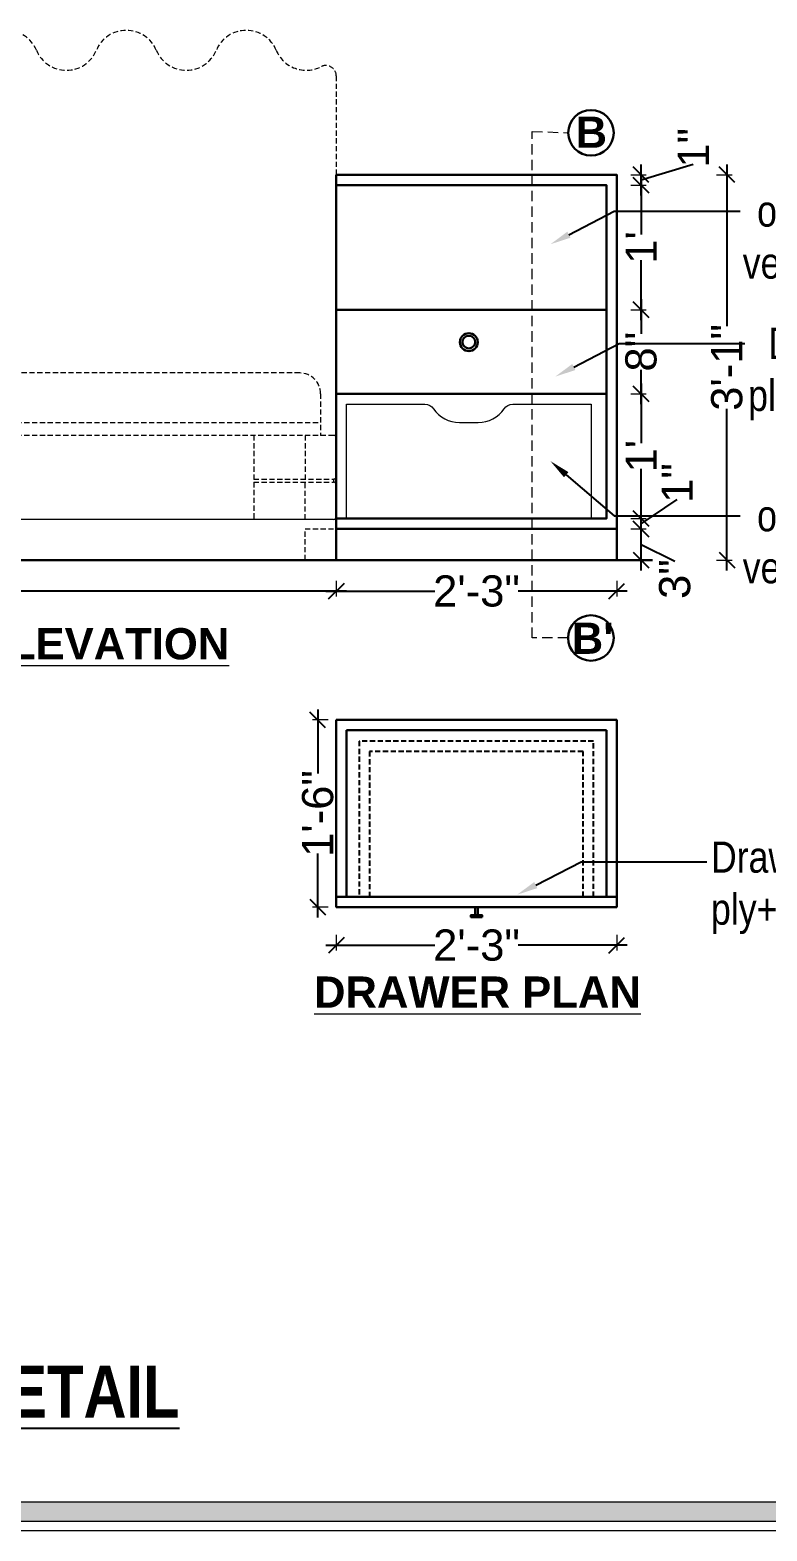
# Model space of a CAD drawing. Header units: millimetres. Extents: x 56222 to 3066687, y -650199 to -121287.
# Drawn here: x 135751.3 to 135822.2, y -182931.6 to -182787.3 of the extents above; entities that cross this region are included whole.
import ezdxf
from ezdxf import colors
from ezdxf.entities.mleader import LeaderData, LeaderLine
from ezdxf.math import Vec2, Vec3

# ---------------------------------------------------------------- set-up
doc = ezdxf.new("R2010")
doc.units = ezdxf.units.MM
doc.header["$MEASUREMENT"] = 0
doc.header["$PDMODE"] = 35
doc.linetypes.add('DASHED2', pattern=[0.375, 0.25, -0.125])
doc.linetypes.add('DASHEDX2', pattern=[1.5, 1, -0.5])
doc.layers.get('Defpoints').update_dxf_attribs({"color": 220})
for name, color, linetype, lineweight in [('DIM.', 250, 'Continuous', 13), ('Dimension', 10, 'DASHEDX2', 20), ('FURNITURE', 32, 'Continuous', 9), ('FURNITURE-1', 252, 'Continuous', 13), ('Labelling', 1, 'Continuous', 25), ('Text', 7, 'Continuous', 15), ('wall', 7, 'Continuous', 30), ('XX~SLAB ( BEAM )~ ( DIM )', 7, 'Continuous', 9)]:
    doc.layers.add(name, color=color, linetype=linetype, lineweight=lineweight)
doc.styles.add('Arial', font='arial.ttf')
doc.styles.get("Standard").update_dxf_attribs({"font": 'arial.ttf', "height": 6})
doc.styles.add('style4', font='ARIALN.TTF')
doc.dimstyles.new('Archana', dxfattribs={"dimtxt": 3, "dimasz": 1.5, "dimexe": 0.5, "dimexo": 0.5, "dimgap": 0, "dimtad": 0, "dimzin": 0, "dimdsep": 46, "dimlunit": 4, "dimtxsty": 'Arial', "dimblk": 'OBLIQUE', "dimcen": 0, "dimdle": 1, "dimclrd": 1, "dimclre": 1, "dimclrt": 5, "dimadec": 0, "dimazin": 0, "dimtfac": 1, "dimtofl": 0, "dimtmove": 1, "dimatfit": 3, "dimfxl": 1, "dimfxlon": 1, "dimtolj": 1, "dimtzin": 0, "dimlwd": 25, "dimlwe": -1, "dimarcsym": 0})

# ---------------------------------------------------------------- blocks, each defined once
blk = doc.blocks.new('_Oblique')
at = {"layer": 'wall', "color": 0, "lineweight": -2}
blk.add_line((-0.5, -0.5), (0.5, 0.5), dxfattribs=at)
blk = doc.blocks.new('*D581')
at = {"layer": 'Defpoints', "color": 0, "lineweight": 30, "transparency": 16777216}
for p in [(135711.77, -182834.68, 0), (135780.77, -182836.76), (135780.77, -182841.25)]:
    blk.add_point(p, dxfattribs=at)
at = {"layer": 'FURNITURE', "color": 1, "lineweight": 25, "transparency": 16777216}
for p, q in [((135710.77, -182841.25), (135742.28, -182841.25)), ((135781.77, -182841.25), (135750.26, -182841.25))]:
    blk.add_line(p, q, dxfattribs=at)
at = {"layer": 'FURNITURE', "color": 1, "transparency": 16777216}
for p, q in [((135711.77, -182840.25), (135711.77, -182841.75)), ((135780.77, -182840.25), (135780.77, -182841.75))]:
    blk.add_line(p, q, dxfattribs=at)
at = {"layer": 'FURNITURE', "color": 1, "lineweight": 25, "transparency": 16777216, "xscale": 1.5, "yscale": 1.5, "zscale": 1.5, "rotation": 180}
blk.add_blockref('_Oblique', (135711.77, -182841.25), dxfattribs=at)
at = {"layer": 'FURNITURE', "color": 1, "lineweight": 25, "transparency": 16777216, "xscale": 1.5, "yscale": 1.5, "zscale": 1.5}
blk.add_blockref('_Oblique', (135780.77, -182841.25), dxfattribs=at)
at = {"layer": 'FURNITURE', "color": 5, "lineweight": 30, "transparency": 16777216, "insert": (135746.27, -182841.25), "char_height": 3, "attachment_point": 5, "style": 'Arial'}
blk.add_mtext('\\A1;5\'-9"', dxfattribs=at)
blk = doc.blocks.new('*D582')
at = {"layer": 'Defpoints', "color": 0, "lineweight": 30, "transparency": 16777216}
for p in [(135780.77, -182838.26), (135807.75, -182838.26), (135807.75, -182841.25)]:
    blk.add_point(p, dxfattribs=at)
at = {"layer": 'FURNITURE', "color": 1, "lineweight": 25, "transparency": 16777216}
for p, q in [((135779.77, -182841.25), (135790.25, -182841.25)), ((135808.75, -182841.25), (135798.27, -182841.25))]:
    blk.add_line(p, q, dxfattribs=at)
at = {"layer": 'FURNITURE', "color": 1, "transparency": 16777216}
for p, q in [((135780.77, -182840.25), (135780.77, -182841.75)), ((135807.75, -182840.25), (135807.75, -182841.75))]:
    blk.add_line(p, q, dxfattribs=at)
at = {"layer": 'FURNITURE', "color": 1, "lineweight": 25, "transparency": 16777216, "xscale": 1.5, "yscale": 1.5, "zscale": 1.5, "rotation": 180}
blk.add_blockref('_Oblique', (135780.77, -182841.25), dxfattribs=at)
at = {"layer": 'FURNITURE', "color": 1, "lineweight": 25, "transparency": 16777216, "xscale": 1.5, "yscale": 1.5, "zscale": 1.5}
blk.add_blockref('_Oblique', (135807.75, -182841.25), dxfattribs=at)
at = {"layer": 'FURNITURE', "color": 5, "lineweight": 30, "transparency": 16777216, "insert": (135794.26, -182841.25), "char_height": 3, "attachment_point": 5, "style": 'Arial'}
blk.add_mtext('\\A1;2\'-3"', dxfattribs=at)
blk = doc.blocks.new('*D583')
at = {"layer": 'Defpoints', "color": 0, "lineweight": 30, "transparency": 16777216}
for p in [(135807.75, -182835.26), (135810.09, -182835.26), (135807.75, -182838.26)]:
    blk.add_point(p, dxfattribs=at)
at = {"layer": 'FURNITURE', "color": 1, "transparency": 16777216}
for p, q in [((135809.09, -182835.26), (135810.59, -182835.26)), ((135809.09, -182838.26), (135810.59, -182838.26))]:
    blk.add_line(p, q, dxfattribs=at)
at = {"layer": 'FURNITURE', "color": 1, "lineweight": 25, "transparency": 16777216}
for p, q in [((135810.09, -182839.26), (135810.09, -182834.26)), ((135810.09, -182836.76), (135813.33, -182838.36))]:
    blk.add_line(p, q, dxfattribs=at)
at = {"layer": 'FURNITURE', "color": 1, "lineweight": 25, "transparency": 16777216, "xscale": 1.5, "yscale": 1.5, "zscale": 1.5}
for p, rotation in [((135810.09, -182835.26), 90), ((135810.09, -182838.26), 270)]:
    blk.add_blockref('_Oblique', p, dxfattribs=dict(at, rotation=rotation))
at = {"layer": 'FURNITURE', "color": 5, "lineweight": 30, "transparency": 16777216, "insert": (135813.33, -182840.09), "char_height": 3, "attachment_point": 5, "rotation": 90, "style": 'Arial'}
blk.add_mtext('\\A1;3"', dxfattribs=at)
blk = doc.blocks.new('*D584')
at = {"layer": 'Defpoints', "color": 0, "lineweight": 30, "transparency": 16777216}
for p in [(135806.75, -182834.26), (135807.75, -182835.26), (135810.09, -182834.26)]:
    blk.add_point(p, dxfattribs=at)
at = {"layer": 'FURNITURE', "color": 1, "lineweight": 25, "transparency": 16777216}
for p, q in [((135810.09, -182834.76), (135813.56, -182832.44)), ((135810.09, -182836.26), (135810.09, -182833.26))]:
    blk.add_line(p, q, dxfattribs=at)
at = {"layer": 'FURNITURE', "color": 1, "transparency": 16777216}
for p, q in [((135809.09, -182834.26), (135810.59, -182834.26)), ((135809.09, -182835.26), (135810.59, -182835.26))]:
    blk.add_line(p, q, dxfattribs=at)
at = {"layer": 'FURNITURE', "color": 1, "lineweight": 25, "transparency": 16777216, "xscale": 1.5, "yscale": 1.5, "zscale": 1.5}
for p, rotation in [((135810.09, -182834.26), 90), ((135810.09, -182835.26), 270)]:
    blk.add_blockref('_Oblique', p, dxfattribs=dict(at, rotation=rotation))
at = {"layer": 'FURNITURE', "color": 5, "lineweight": 30, "transparency": 16777216, "insert": (135813.56, -182830.85), "char_height": 3, "attachment_point": 5, "rotation": 90, "style": 'Arial'}
blk.add_mtext('\\A1;1"', dxfattribs=at)
blk = doc.blocks.new('*D585')
at = {"layer": 'Defpoints', "color": 0, "lineweight": 30, "transparency": 16777216}
for p in [(135806.75, -182822.27), (135810.09, -182822.27), (135806.75, -182834.26)]:
    blk.add_point(p, dxfattribs=at)
at = {"layer": 'FURNITURE', "color": 1, "transparency": 16777216}
for p, q in [((135809.09, -182822.27), (135810.59, -182822.27)), ((135809.09, -182834.26), (135810.59, -182834.26))]:
    blk.add_line(p, q, dxfattribs=at)
at = {"layer": 'FURNITURE', "color": 1, "lineweight": 25, "transparency": 16777216}
for p, q in [((135810.09, -182821.27), (135810.09, -182827.03)), ((135810.09, -182835.26), (135810.09, -182829.5))]:
    blk.add_line(p, q, dxfattribs=at)
at = {"layer": 'FURNITURE', "color": 1, "lineweight": 25, "transparency": 16777216, "xscale": 1.5, "yscale": 1.5, "zscale": 1.5}
for p, rotation in [((135810.09, -182822.27), 90), ((135810.09, -182834.26), 270)]:
    blk.add_blockref('_Oblique', p, dxfattribs=dict(at, rotation=rotation))
at = {"layer": 'FURNITURE', "color": 5, "lineweight": 30, "transparency": 16777216, "insert": (135810.09, -182828.27), "char_height": 3, "attachment_point": 5, "rotation": 90, "style": 'Arial'}
blk.add_mtext("\\A1;1'", dxfattribs=at)
blk = doc.blocks.new('*D586')
at = {"layer": 'Defpoints', "color": 0, "lineweight": 30, "transparency": 16777216}
for p in [(135806.75, -182814.18), (135810.09, -182814.18), (135806.75, -182822.27)]:
    blk.add_point(p, dxfattribs=at)
at = {"layer": 'FURNITURE', "color": 1, "lineweight": 25, "transparency": 16777216}
for p, q in [((135810.09, -182813.18), (135810.09, -182816.5)), ((135810.09, -182823.27), (135810.09, -182819.95))]:
    blk.add_line(p, q, dxfattribs=at)
at = {"layer": 'FURNITURE', "color": 1, "transparency": 16777216}
for p, q in [((135809.09, -182814.18), (135810.59, -182814.18)), ((135809.09, -182822.27), (135810.59, -182822.27))]:
    blk.add_line(p, q, dxfattribs=at)
at = {"layer": 'FURNITURE', "color": 1, "lineweight": 25, "transparency": 16777216, "xscale": 1.5, "yscale": 1.5, "zscale": 1.5}
for p, rotation in [((135810.09, -182814.18), 90), ((135810.09, -182822.27), 270)]:
    blk.add_blockref('_Oblique', p, dxfattribs=dict(at, rotation=rotation))
at = {"layer": 'FURNITURE', "color": 5, "lineweight": 30, "transparency": 16777216, "insert": (135810.09, -182818.22), "char_height": 3, "attachment_point": 5, "rotation": 90, "style": 'Arial'}
blk.add_mtext('\\A1;8"', dxfattribs=at)
blk = doc.blocks.new('*D587')
at = {"layer": 'Defpoints', "color": 0, "lineweight": 30, "transparency": 16777216}
for p in [(135806.75, -182802.2), (135810.09, -182802.2), (135806.75, -182814.18)]:
    blk.add_point(p, dxfattribs=at)
at = {"layer": 'FURNITURE', "color": 1, "transparency": 16777216}
for p, q in [((135809.09, -182802.2), (135810.59, -182802.2)), ((135809.09, -182814.18), (135810.59, -182814.18))]:
    blk.add_line(p, q, dxfattribs=at)
at = {"layer": 'FURNITURE', "color": 1, "lineweight": 25, "transparency": 16777216}
for p, q in [((135810.09, -182801.2), (135810.09, -182806.95)), ((135810.09, -182815.18), (135810.09, -182809.43))]:
    blk.add_line(p, q, dxfattribs=at)
at = {"layer": 'FURNITURE', "color": 1, "lineweight": 25, "transparency": 16777216, "xscale": 1.5, "yscale": 1.5, "zscale": 1.5}
for p, rotation in [((135810.09, -182802.2), 90), ((135810.09, -182814.18), 270)]:
    blk.add_blockref('_Oblique', p, dxfattribs=dict(at, rotation=rotation))
at = {"layer": 'FURNITURE', "color": 5, "lineweight": 30, "transparency": 16777216, "insert": (135810.09, -182808.19), "char_height": 3, "attachment_point": 5, "rotation": 90, "style": 'Arial'}
blk.add_mtext("\\A1;1'", dxfattribs=at)
blk = doc.blocks.new('*D588')
at = {"layer": 'Defpoints', "color": 0, "lineweight": 30, "transparency": 16777216}
for p in [(135806.75, -182801.2), (135806.75, -182802.2), (135810.09, -182801.2)]:
    blk.add_point(p, dxfattribs=at)
at = {"layer": 'FURNITURE', "color": 1, "lineweight": 25, "transparency": 16777216}
for p, q in [((135810.09, -182801.7), (135815.11, -182800.19)), ((135810.09, -182803.2), (135810.09, -182800.2))]:
    blk.add_line(p, q, dxfattribs=at)
at = {"layer": 'FURNITURE', "color": 1, "transparency": 16777216}
for p, q in [((135809.09, -182801.2), (135810.59, -182801.2)), ((135809.09, -182802.2), (135810.59, -182802.2))]:
    blk.add_line(p, q, dxfattribs=at)
at = {"layer": 'FURNITURE', "color": 1, "lineweight": 25, "transparency": 16777216, "xscale": 1.5, "yscale": 1.5, "zscale": 1.5}
for p, rotation in [((135810.09, -182801.2), 90), ((135810.09, -182802.2), 270)]:
    blk.add_blockref('_Oblique', p, dxfattribs=dict(at, rotation=rotation))
at = {"layer": 'FURNITURE', "color": 5, "lineweight": 30, "transparency": 16777216, "insert": (135815.11, -182798.61), "char_height": 3, "attachment_point": 5, "rotation": 90, "style": 'Arial'}
blk.add_mtext('\\A1;1"', dxfattribs=at)
blk = doc.blocks.new('*D589')
at = {"layer": 'Defpoints', "color": 0, "lineweight": 30, "transparency": 16777216}
for p in [(135807.75, -182801.2), (135807.75, -182838.26), (135818.34, -182838.26)]:
    blk.add_point(p, dxfattribs=at)
at = {"layer": 'FURNITURE', "color": 1, "lineweight": 25, "transparency": 16777216}
for p, q in [((135818.34, -182800.2), (135818.34, -182815.75)), ((135818.34, -182839.26), (135818.34, -182823.72))]:
    blk.add_line(p, q, dxfattribs=at)
at = {"layer": 'FURNITURE', "color": 1, "transparency": 16777216}
for p, q in [((135817.34, -182801.2), (135818.84, -182801.2)), ((135817.34, -182838.26), (135818.84, -182838.26))]:
    blk.add_line(p, q, dxfattribs=at)
at = {"layer": 'FURNITURE', "color": 1, "lineweight": 25, "transparency": 16777216, "xscale": 1.5, "yscale": 1.5, "zscale": 1.5}
for p, rotation in [((135818.34, -182801.2), 90), ((135818.34, -182838.26), 270)]:
    blk.add_blockref('_Oblique', p, dxfattribs=dict(at, rotation=rotation))
at = {"layer": 'FURNITURE', "color": 5, "lineweight": 30, "transparency": 16777216, "insert": (135818.34, -182819.73), "char_height": 3, "attachment_point": 5, "rotation": 90, "style": 'Arial'}
blk.add_mtext('\\A1;3\'-1"', dxfattribs=at)
blk = doc.blocks.new('*D594')
at = {"layer": 'Defpoints', "color": 0, "lineweight": 30, "transparency": 16777216}
for p in [(135807.75, -182869.54), (135780.77, -182870.64), (135807.75, -182875.31)]:
    blk.add_point(p, dxfattribs=at)
at = {"layer": 'FURNITURE', "color": 1, "transparency": 16777216}
for p, q in [((135780.77, -182874.31), (135780.77, -182875.81)), ((135807.75, -182874.31), (135807.75, -182875.81))]:
    blk.add_line(p, q, dxfattribs=at)
at = {"layer": 'FURNITURE', "color": 1, "lineweight": 25, "transparency": 16777216}
for p, q in [((135779.77, -182875.31), (135790.25, -182875.31)), ((135808.75, -182875.31), (135798.27, -182875.31))]:
    blk.add_line(p, q, dxfattribs=at)
at = {"layer": 'FURNITURE', "color": 1, "lineweight": 25, "transparency": 16777216, "xscale": 1.5, "yscale": 1.5, "zscale": 1.5, "rotation": 180}
blk.add_blockref('_Oblique', (135780.77, -182875.31), dxfattribs=at)
at = {"layer": 'FURNITURE', "color": 1, "lineweight": 25, "transparency": 16777216, "xscale": 1.5, "yscale": 1.5, "zscale": 1.5}
blk.add_blockref('_Oblique', (135807.75, -182875.31), dxfattribs=at)
at = {"layer": 'FURNITURE', "color": 5, "lineweight": 30, "transparency": 16777216, "insert": (135794.26, -182875.31), "char_height": 3, "attachment_point": 5, "style": 'Arial'}
blk.add_mtext('\\A1;2\'-3"', dxfattribs=at)
blk = doc.blocks.new('*D593')
at = {"layer": 'Defpoints', "color": 0, "lineweight": 30, "transparency": 16777216}
for p in [(135779, -182853.64), (135780.77, -182853.64), (135780.77, -182871.64)]:
    blk.add_point(p, dxfattribs=at)
at = {"layer": 'FURNITURE', "color": 1, "lineweight": 25, "transparency": 16777216}
for p, q in [((135779, -182852.64), (135779, -182858.79)), ((135779, -182872.64), (135779, -182866.48))]:
    blk.add_line(p, q, dxfattribs=at)
at = {"layer": 'FURNITURE', "color": 1, "transparency": 16777216}
for p, q in [((135780, -182853.64), (135778.5, -182853.64)), ((135780, -182871.64), (135778.5, -182871.64))]:
    blk.add_line(p, q, dxfattribs=at)
at = {"layer": 'FURNITURE', "color": 1, "lineweight": 25, "transparency": 16777216, "xscale": 1.5, "yscale": 1.5, "zscale": 1.5}
for p, rotation in [((135779, -182853.64), 90), ((135779, -182871.64), 270)]:
    blk.add_blockref('_Oblique', p, dxfattribs=dict(at, rotation=rotation))
at = {"layer": 'FURNITURE', "color": 5, "lineweight": 30, "transparency": 16777216, "insert": (135779, -182862.64), "char_height": 3, "attachment_point": 5, "rotation": 90, "style": 'Arial'}
blk.add_mtext('\\A1;1\'-6"', dxfattribs=at)

msp = doc.modelspace()

# ---------------------------------------------------------------- hatches: boundary and pattern name
at = {"layer": 'Dimension', "linetype": 'Continuous', "true_color": 0xd39e00}
h = msp.add_hatch(color=42, dxfattribs=at)
h.paths.add_polyline_path([(135646.101, -182745.462), (135646.101, -182930.722), (135909.301, -182930.722), (135909.301, -182745.462)])
h.paths.add_polyline_path([(135647.948, -182747.309), (135907.454, -182747.309), (135907.454, -182928.875), (135647.948, -182928.875)], flags=16)

# ---------------------------------------------------------------- linework, layer by layer
at = {"layer": 'Dimension', "color": 42, "linetype": 'Continuous', "true_color": 0xd39e00}
for points in [[(135645.178, -182744.538), (135910.225, -182744.538), (135910.225, -182931.646), (135645.178, -182931.646)], [(135646.101, -182745.462), (135909.301, -182745.462), (135909.301, -182930.722), (135646.101, -182930.722)], [(135647.948, -182747.309), (135907.454, -182747.309), (135907.454, -182928.875), (135647.948, -182928.875)]]:
    msp.add_lwpolyline(points, close=True, dxfattribs=at)
at = {"layer": 'FURNITURE', "linetype": 'DASHEDX2', "lineweight": 15, "ltscale": 0.5}
for p, q in [((135780.77, -182791.696), (135780.77, -182827.265)), ((135777.27, -182820.265), (135715.27, -182820.265)), ((135779.27, -182822.265, 0), (135779.27, -182826.265, 0)), ((135713.27, -182825.015), (135779.27, -182825.015)), ((135780.52, -182826.265), (135712.02, -182826.265)), ((135772.841, -182826.265), (135772.841, -182834.346, 0)), ((135777.77, -182826.265), (135777.77, -182830.465)), ((135780.77, -182826.515), (135780.77, -182830.215)), ((135772.841, -182830.465), (135780.52, -182830.465)), ((135772.841, -182830.765), (135780.52, -182830.765)), ((135777.77, -182834.346, 0), (135777.77, -182830.765)), ((135780.52, -182830.465), (135780.52, -182830.765)), ((135780.77, -182834.096, 0), (135780.77, -182831.015, 0)), ((135714.945, -182838.265), (135777.77, -182838.265))]:
    msp.add_line(p, q, dxfattribs=at)
at = {"layer": 'FURNITURE', "lineweight": 15, "ltscale": 0.5}
msp.add_line((135780.52, -182834.346, 0), (135712.02, -182834.346), dxfattribs=at)
at = {"layer": 'FURNITURE', "lineweight": 30}
for p, q in [((135781.77, -182854.636), (135781.77, -182870.636)), ((135806.746, -182854.636), (135781.77, -182854.636)), ((135806.746, -182870.636), (135806.746, -182854.636)), ((135780.77, -182870.636), (135807.746, -182870.636))]:
    msp.add_line(p, q, dxfattribs=at)
at = {"layer": 'FURNITURE', "linetype": 'DASHEDX2', "lineweight": 15, "ltscale": 0.5}
msp.add_lwpolyline([(135775.004, -182789.23, 0.6666667), (135769.238, -182789.23, -0.6666667), (135763.472, -182789.23, 0.6666667), (135757.706, -182789.23, -0.6666667), (135751.94, -182789.23, 0.6666667), (135746.174, -182789.23, -0.6666667), (135740.407, -182789.23, 0.6666667), (135734.641, -182789.23, -0.6666667), (135728.875, -182789.23, 0.6666667), (135723.109, -182789.23, -0.6666667), (135717.343, -182789.23, 0.6666667), (135711.577, -182789.23, -0.6666667), (135705.811, -182789.23, 0.6666667), (135700.045, -182789.23, -0.6666667), (135694.278, -182789.23, 0.6666667), (135688.512, -182789.23, -0.4376879), (135684.203, -182790.807)], format="xyb", dxfattribs=at)
at = {"layer": 'FURNITURE', "lineweight": 30}
for points in [[(135780.77, -182838.265), (135780.77, -182801.2)], [(135780.77, -182802.2), (135806.746, -182802.2), (135806.746, -182834.265), (135780.77, -182834.265)], [(135780.77, -182822.266), (135780.77, -182814.179)]]:
    msp.add_lwpolyline(points, dxfattribs=at)
for points in [[(135780.77, -182801.2), (135807.746, -182801.2), (135807.746, -182835.265), (135780.77, -182835.265)], [(135780.77, -182814.179), (135806.746, -182814.179), (135806.746, -182822.266), (135780.77, -182822.266)], [(135807.746, -182835.265), (135780.77, -182835.265), (135780.77, -182838.265), (135807.746, -182838.265)], [(135780.77, -182853.636), (135780.77, -182871.636), (135807.746, -182871.636), (135807.746, -182853.636)], [(135794.804, -182872.603), (135794.804, -182872.407), (135793.726, -182872.407), (135793.726, -182872.603)], [(135794.393, -182872.407), (135794.393, -182871.636), (135794.123, -182871.636), (135794.123, -182872.407)]]:
    msp.add_lwpolyline(points, close=True, dxfattribs=at)
at = {"layer": 'FURNITURE', "lineweight": 5}
msp.add_lwpolyline([(135781.77, -182834.265), (135781.77, -182823.266), (135789.299, -182823.266, -0.2498423), (135790.129, -182823.708, 0.2498423), (135792.62, -182825.035), (135794.428, -182825.035, 0.2498423), (135796.918, -182823.708, -0.2498423), (135797.748, -182823.266), (135805.277, -182823.266), (135805.277, -182834.265)], format="xyb", close=True, dxfattribs=at)
at = {"layer": 'FURNITURE', "linetype": 'DASHEDX2', "lineweight": 15, "ltscale": 0.5}
msp.add_lwpolyline([(135777.77, -182838.265), (135777.77, -182835.265), (135780.77, -182835.265)], dxfattribs=at)
at = {"layer": 'FURNITURE', "linetype": 'DASHED2', "lineweight": 25, "ltscale": 2, "elevation": 0}
for points in [[(135805.512, -182870.636), (135805.512, -182855.668), (135782.976, -182855.668), (135782.976, -182870.636)], [(135804.512, -182870.636), (135804.512, -182856.668), (135783.976, -182856.668), (135783.976, -182870.636)]]:
    msp.add_lwpolyline(points, dxfattribs=at)
at = {"layer": 'FURNITURE', "lineweight": 30}
msp.add_circle((135793.524, -182817.297), 0.611, dxfattribs=at)
at = {"layer": 'FURNITURE', "linetype": 'DASHEDX2', "lineweight": 15, "ltscale": 0.5}
for centre, radius, start, end in [((135777.887, -182788.028), 3.123, 202.61986, 297.17351), ((135779.77, -182791.696), 1, 0, 117.17351), ((135777.27, -182822.265), 2, 0, 90), ((135780.52, -182830.215), 0.25, 270, 0)]:
    msp.add_arc(centre, radius, start, end, dxfattribs=at)
at = {"layer": 'FURNITURE', "lineweight": 15, "ltscale": 0.5}
msp.add_arc((135780.52, -182826.515), 0.25, 0, 90, dxfattribs=at)
at = {"layer": 'FURNITURE', "linetype": 'DASHEDX2', "lineweight": 15, "ltscale": 0.5, "extrusion": (-6.84769e-20, 1.86557e-08, 1)}
msp.add_arc((135780.52, -182831.015, -0.003), 0.25, 0, 90, dxfattribs=at)
at = {"layer": 'FURNITURE', "lineweight": 15, "ltscale": 0.5, "extrusion": (-7.30542e-10, 1.86557e-08, 1)}
msp.add_arc((135780.52, -182834.096, -0.004), 0.25, 270, 0, dxfattribs=at)
at = {"layer": 'FURNITURE-1', "color": 251, "linetype": 'DASHEDX2', "true_color": 0x636466}
msp.add_lwpolyline([(135803.077, -182845.756), (135799.624, -182845.756), (135799.624, -182797.03), (135803.081, -182797.163)], dxfattribs=at)
at = {"layer": 'FURNITURE-1', "color": 1, "linetype": 'ByBlock', "lineweight": 30}
for centre in [(135805.27, -182797.163), (135805.266, -182845.756)]:
    msp.add_circle(centre, 2.189, dxfattribs=at)
at = {"layer": 'XX~SLAB ( BEAM )~ ( DIM )', "lineweight": 30}
msp.add_line((135677.085, -182838.265), (135811.184, -182838.265), dxfattribs=at)
msp.add_circle((135793.524, -182817.297), 0.861, dxfattribs=at)

# ---------------------------------------------------------------- texts
at = {"layer": 'DIM.', "color": 1, "char_height": 3}
for s, width, gutter_width, insert, attachment_point in [('{\\fArial|b1|i0|c0|p34;B}', 81.87572, 1.128, (135803.79, -182798.609, -2.248), 7), ('{\\fArial|b1|i0|c0|p34;\\LDRAWER ELEVATION}', 111.55884, 1, (135726.487, -182844.809), 1), ("{\\fArial|b1|i0|c0|p34;B'}", 81.87572, 1.128, (135803.417, -182847.28, -2.248), 7), ('{\\fArial|b1|i0|c0|p34;\\LDRAWER PLAN}', 111.55884, 1, (135778.635, -182878.314), 1)]:
    msp.add_mtext_dynamic_manual_height_columns(s, width=width, gutter_width=gutter_width, heights=[0], dxfattribs=dict(at, insert=insert, attachment_point=attachment_point))
at = {"layer": 'Labelling', "color": 251, "true_color": 0x636466, "insert": (135709.549, -182918.28), "char_height": 5, "attachment_point": 5, "style": 'style4'}
msp.add_mtext_dynamic_manual_height_columns('{\\fArial Narrow|b1|i0|c0|p34;\\LSIDE TABLE AND SIDE CABINET DETAIL}', width=185.34996, gutter_width=1, heights=[0], dxfattribs=at)

# ---------------------------------------------------------------- dimensions: what is measured, and where the dimension line sits
at = {"layer": 'FURNITURE', "lineweight": 30}
for base, p1, p2, picture, middle in [((135810.094, -182801.2), (135806.746, -182802.2), (135806.746, -182801.2), '*D588', (135815.112, -182800.194)), ((135818.336047, -182838.264682), (135807.746161, -182801.199676), (135807.746161, -182838.264682), '*D589', (135818.336047, -182819.732179)), ((135810.094, -182802.2), (135806.746, -182814.179), (135806.746, -182802.2), '*D587', (135810.094, -182808.189)), ((135810.094, -182814.179), (135806.746, -182822.266), (135806.746, -182814.179), '*D586', (135810.094, -182818.222)), ((135810.094, -182822.266), (135806.746, -182834.265), (135806.746, -182822.266), '*D585', (135810.094, -182828.265)), ((135779, -182853.636), (135780.77, -182871.636), (135780.77, -182853.636), '*D593', (135779, -182862.636))]:
    dim = msp.add_linear_dim(base=base, p1=p1, p2=p2, angle=90, dimstyle='Archana', dxfattribs=at)
    dim.commit()
    dim.dimension.update_dxf_attribs({"geometry": picture, "text_midpoint": middle})
for base, p1, p2, picture, middle in [((135810.094, -182834.265), (135807.746, -182835.265), (135806.746, -182834.265), '*D584', (135813.558, -182832.435)), ((135810.094, -182835.265), (135807.746, -182838.265), (135807.746, -182835.265), '*D583', (135813.332, -182838.365))]:
    dim = msp.add_linear_dim(base=base, p1=p1, p2=p2, angle=90, dimstyle='Archana', dxfattribs=at)
    dim.commit()
    dim.dimension.update_dxf_attribs({"geometry": picture, "text_midpoint": middle, "dimtype": 160})
for base, p1, p2, picture, middle in [((135780.77, -182841.247), (135711.77, -182834.68, 0.001), (135780.77, -182836.765), '*D581', (135746.27, -182841.247)), ((135807.746, -182841.247), (135780.77, -182838.265), (135807.746, -182838.265), '*D582', (135794.258, -182841.247)), ((135807.746, -182875.312), (135780.77, -182870.636), (135807.746, -182869.537), '*D594', (135794.258, -182875.312))]:
    dim = msp.add_linear_dim(base=base, p1=p1, p2=p2, dimstyle='Archana', dxfattribs=at)
    dim.commit()
    dim.dimension.update_dxf_attribs({"geometry": picture, "text_midpoint": middle})

# ---------------------------------------------------------------- leaders
at = {"layer": 'Text', "color": 1, "lineweight": 0, "ltscale": 20}
ml = msp.add_multileader_mtext('Standard', dxfattribs=at)
ml.set_content('\\A1;open_ply+\\Pveneer finsh', color=1, style='style4')
ml.set_leader_properties()
ml.build(insert=Vec2(0, 0))
ml.multileader.update_dxf_attribs({"dogleg_length": 2.025, "arrow_head_size": 2})
ctx = ml.context
ctx.base_point, ctx.char_height, ctx.arrow_head_size, ctx.landing_gap_size, ctx.plane_origin = Vec3(135819.599, -182804.713), 3, 2, 0.4, Vec3(135754.774, -182803.135)
ctx.text_align_type = 1
notes = []
notes.append((ctx, [(0, (1, 1, 0), (135807.509, -182804.713), (1, 0), 12.09, [(0, [(135801.374, -182807.884)], 0, [])])]))
ctx.mtext.insert, ctx.mtext.alignment = Vec3(135829.221, -182803.188), 2
ml = msp.add_multileader_mtext('Standard', dxfattribs=at)
ml.set_content('\\A1;Drawer_\\Pply+veneer \\Pfinish', color=1, style='style4')
ml.set_leader_properties()
ml.build(insert=Vec2(0, 0))
ml.multileader.update_dxf_attribs({"dogleg_length": 2.025, "arrow_head_size": 2})
ctx = ml.context
ctx.base_point, ctx.char_height, ctx.arrow_head_size, ctx.landing_gap_size, ctx.plane_origin = Vec3(135820.066, -182817.441), 3, 2, 0.4, Vec3(135755.242, -182815.863)
ctx.text_align_type = 1
notes.append((ctx, [(0, (1, 1, 0), (135807.976, -182817.441), (1, 0), 12.09, [(0, [(135801.841, -182820.612)], 0, [])])]))
ctx.mtext.insert, ctx.mtext.alignment = Vec3(135828.833, -182815.916), 2
ml = msp.add_multileader_mtext('Standard', dxfattribs=at)
ml.set_content('\\A1;open_ply+\\Pveneer finsh', color=1, style='style4')
ml.set_leader_properties()
ml.build(insert=Vec2(0, 0))
ml.multileader.update_dxf_attribs({"dogleg_length": 2.025, "arrow_head_size": 2})
ctx = ml.context
ctx.base_point, ctx.char_height, ctx.arrow_head_size, ctx.landing_gap_size, ctx.plane_origin = Vec3(135819.599, -182834.017), 3, 2, 0.4, Vec3(135754.774, -182832.439)
ctx.text_align_type = 1
notes.append((ctx, [(0, (1, 1, 0), (135807.509, -182834.017), (1, 0), 12.09, [(0, [(135801.374, -182828.748)], 0, [])])]))
ctx.mtext.insert, ctx.mtext.alignment = Vec3(135829.221, -182832.492), 2
ml = msp.add_multileader_mtext('Standard', dxfattribs=at)
ml.set_content('\\A1;Drawer_\\Pply+veneer finish', color=1, style='style4')
ml.set_leader_properties()
ml.build(insert=Vec2(0, 0))
ml.multileader.update_dxf_attribs({"dogleg_length": 2.025, "arrow_head_size": 2})
ctx = ml.context
ctx.base_point, ctx.char_height, ctx.arrow_head_size, ctx.landing_gap_size, ctx.plane_origin = Vec3(135816.402, -182867.271), 3, 2, 0.4, Vec3(135751.577, -182865.693)
notes.append((ctx, [(0, (1, 1, 0), (135804.312, -182867.271), (1, 0), 12.09, [(0, [(135798.177, -182870.443)], 0, [])])]))
ctx.mtext.insert = Vec3(135816.802, -182865.33)
for ctx, leaders in notes:
    for number, flags, end, landing, length, lines in leaders:
        leader = LeaderData()
        leader.index, (leader.has_last_leader_line, leader.has_dogleg_vector, leader.attachment_direction) = number, flags
        leader.last_leader_point, leader.dogleg_vector, leader.dogleg_length = Vec3(end), Vec3(landing), length
        for number, points, colour, breaks in lines:
            line = LeaderLine()
            line.index, line.vertices, line.color, line.breaks = number, Vec3.list(points), colors.encode_raw_color(colour), breaks
            leader.lines.append(line)
        ctx.leaders.append(leader)

doc.saveas('drawing.dxf')
